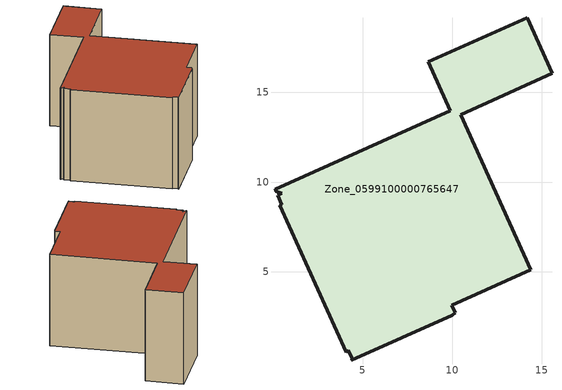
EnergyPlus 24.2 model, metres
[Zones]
Zone_0599100000765647
 floor ground (C_G): 0.48,9.38 0.15,9.49 0.11,9.59 9.9,13.99 8.68,16.73 14.19,19.18 15.58,16.07 10.48,13.77 14.38,5.09 9.99,3.11 10.17,2.7 10.01,2.57 4.38,0.04 4.41,0.14 4.21,0.59 4.08,0.48 0.38,8.7 0.5,8.73 0.25,9.27 z0
 wall outside (C_F): 10.48,13.77 15.58,16.07 14.19,19.18 8.68,16.73 9.9,13.99 0.11,9.59 0.15,9.49 0.48,9.38 0.25,9.27 0.5,8.73 0.38,8.7 4.08,0.48 4.21,0.59 4.41,0.14 4.38,0.04 10.01,2.57 10.17,2.7 9.99,3.11 14.38,5.09 10.48,13.77 z0:8.69
 roof outside (C_R): 9.9,13.99 0.11,9.59 0.15,9.49 0.48,9.38 0.25,9.27 0.5,8.73 0.38,8.7 4.08,0.48 4.21,0.59 4.41,0.14 4.38,0.04 10.01,2.57 10.17,2.7 9.99,3.11 14.38,5.09 10.48,13.77 15.58,16.07 14.19,19.18 8.68,16.73 z8.69
[BUILDING]
Pand.0599100000765647: North Axis=0; Terrain=City; Loads Convergence Tolerance Value=0.04; Temperature Convergence Tolerance Value=0.4; Solar Distribution=FullExterior; Maximum Number of Warmup Days=25; Minimum Number of Warmup Days=1
[Site:Location]
Rotterdam.The.Hague.AP_ZH_NLD Design_Conditions: Latitude=51.96; Longitude=4.45; Time Zone=1; Elevation=-4.5
[SITE:GROUNDTEMPERATURE:BUILDINGSURFACE]
18, 18, 18, 18, 18, 18, 18, 18, 18, 18, 18, 18
[MATERIAL] Thermal Absorptance=0.9; Solar Absorptance=0.7; Visible Absorptance=0.7
Name | Roughness | Thickness | Conductivity | Density | Specific Heat
G.D.2006-2014 | MediumSmooth | 0.15 | 0.06 | 540 | 1210
F.D.2006-2014 | Rough | 0.3 | 0.12 | 1920 | 840
R.D.2006-2014 | MediumRough | 0.2 | 0.08 | 1500 | 1000
[CONSTRUCTION]
C_G: G.D.2006-2014
C_F: F.D.2006-2014
C_R: R.D.2006-2014
[ZONE]
Zone_0599100000765647: Type=1; Multiplier=1; Ceiling Height=Autocalculate; Volume=Autocalculate; Floor Area=autocalculate; Part of Total Floor Area=Yes
[ZONEINFILTRATION:DESIGNFLOWRATE]
Infil_Zone_0599100000765647: Zone or ZoneList or Space or SpaceList=Zone_0599100000765647; Schedule=AlwaysOn; Design Flow Rate Calculation Method=Flow/Area; Flow Rate per Floor Area=0.0021; Constant Term Coefficient=1; Temperature Term Coefficient=0; Velocity Term Coefficient=0; Velocity Squared Term Coefficient=0
[HVACTEMPLATE:ZONE:IDEALLOADSAIRSYSTEM]
Zone_0599100000765647: Maximum Heating Supply Air Temperature=50; Minimum Cooling Supply Air Temperature=13; Maximum Heating Supply Air Humidity Ratio=0.0156; Minimum Cooling Supply Air Humidity Ratio=0.0077; Heating Limit=NoLimit; Cooling Limit=NoLimit; Dehumidification Control Type=ConstantSensibleHeatRatio; Cooling Sensible Heat Ratio=0.7; Dehumidification Setpoint=60; Humidification Control Type=None; Humidification Setpoint=30; Outdoor Air Method=None; Outdoor Air Flow Rate per Person=0.00944; Outdoor Air Flow Rate per Zone Floor Area=0; Outdoor Air Flow Rate per Zone=0; Demand Controlled Ventilation Type=None; Outdoor Air Economizer Type=NoEconomizer; Heat Recovery Type=None; Sensible Heat Recovery Effectiveness=0.7; Latent Heat Recovery Effectiveness=0.65
[ZONECONTROL:THERMOSTAT]
ThermostatControl_Zone_0599100000765647: Zone or ZoneList=Zone_0599100000765647; Control Type Schedule=DualSetpointControlType; Control 1=Thermostat_Zone_0599100000765647; Temperature Difference Between Cutout And Setpoint=0
[THERMOSTATSETPOINT:DUALSETPOINT]
Thermostat_Zone_0599100000765647: Heating Setpoint Temperature Schedule=HeatingSetpoint_Zone_0599100000765647; Cooling Setpoint Temperature Schedule=CoolingSetpoint_Zone_0599100000765647
[SCHEDULE:COMPACT]
HeatingSetpoint_Zone_0599100000765647: Through: 12/31, For: AllDays, Until: 24:00, 21
CoolingSetpoint_Zone_0599100000765647: Through: 12/31, For: AllDays, Until: 24:00, 24
DualSetpointControlType: Through: 12/31, For: AllDays, Until: 24:00, 4
AlwaysOn: Through: 12/31, For: AllDays, Until: 24:00, 1
